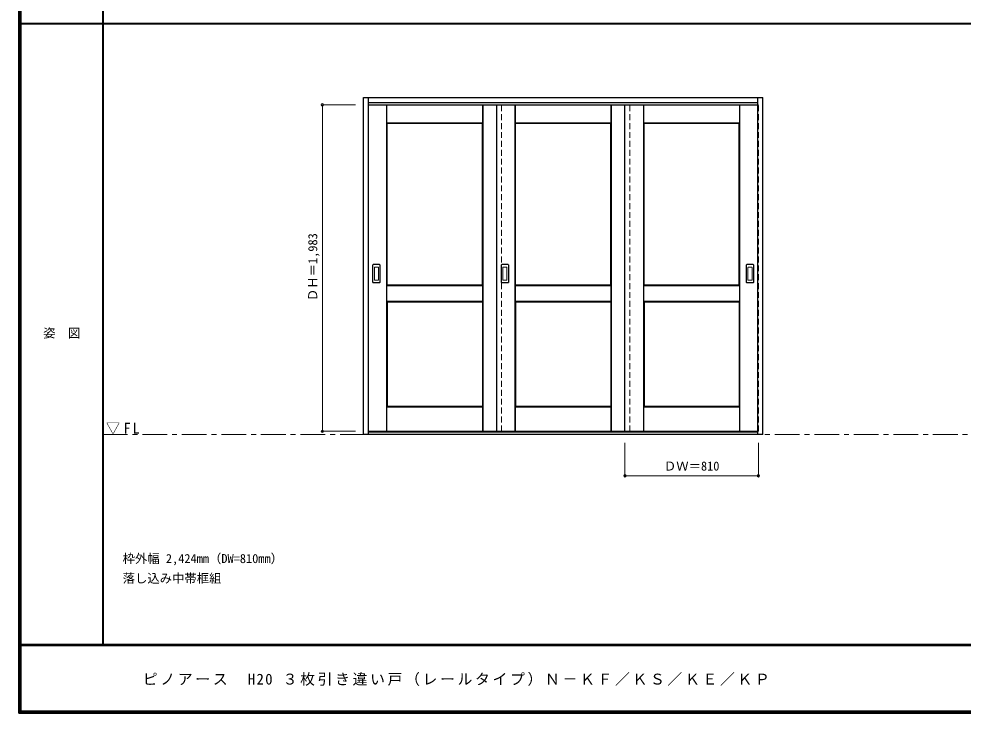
# Model space of a CAD drawing. Units: millimetres, scale not verified. Extents: x -6000 to 5700, y -4307 to 4260.
# Drawn here: x -6000 to -267, y -4205 to 12 of the extents above; entities that cross this region are included whole.
import ezdxf
from ezdxf.enums import TextEntityAlignment as Align

# ---------------------------------------------------------------- set-up
doc = ezdxf.new("R2010")
doc.units = ezdxf.units.MM
doc.header["$LTSCALE"] = 30
doc.header["$PDMODE"] = 32
doc.header["$PDSIZE"] = 15
doc.linetypes.add('CHAIN1', pattern=[8, 5, -1, 1, -1])
doc.linetypes.add('DASHED1', pattern=[1.8, 1.2, -0.6])
for name, color, linetype, lineweight in [('0-1_通り芯', 7, 'CHAIN1', 18), ('0-2_扉', 4, 'DASHED1', 9), ('0-3_仕上げ', 7, 'Continuous', 18), ('0-4_枠', 3, 'Continuous', 25), ('0-6_引手', 3, 'Continuous', 25), ('0-B_寸法', 4, 'Continuous', 9), ('F-1_枠', 6, 'Continuous', 40)]:
    doc.layers.add(name, color=color, linetype=linetype, lineweight=lineweight)
doc.layers.add('0-A_文字', color=7, linetype='Continuous')
doc.layers.add('F-A_文字', color=7, linetype='Continuous')
doc.styles.add('ＭＳ ゴシック', font='')
doc.styles.get('ＭＳ ゴシック').set_extended_font_data('MS Gothic')

msp = doc.modelspace()

# ---------------------------------------------------------------- linework, layer by layer
at = {"layer": '0-1_通り芯'}
msp.add_line((-5490, -2513.25), (5700, -2513.25), dxfattribs=at)
at = {"layer": '0-2_扉'}
for p, q in [((-3880, -510.25), (-3877, -510.25)), ((-3070, -2493.25), (-3070, -510.25)), ((-2290, -2493.25), (-2290, -510.25)), ((-1510, -510.25), (-1513, -510.25))]:
    msp.add_line(p, q, dxfattribs=at)
at = {"layer": '0-2_扉', "color": 3, "linetype": 'Continuous', "lineweight": 25}
for p, q in [((-3877, -510.25), (-1513, -510.25)), ((-3100, -510.25), (-3100, -2493.25)), ((-2320, -2493.25), (-2320, -510.25)), ((-3877, -2493.25), (-1513, -2493.25))]:
    msp.add_line(p, q, dxfattribs=at)
at = {"layer": '0-2_扉'}
for points in [[(-3877, -2493.25), (-3880, -2493.25), (-3880, -510.25)], [(-1513, -2493.25), (-1510, -2493.25), (-1510, -510.25)]]:
    msp.add_lwpolyline(points, dxfattribs=at)
at = {"layer": '0-3_仕上げ'}
for p, q in [((-3768, -2493.25), (-3768, -510.25)), ((-3765, -619.75), (-3765, -510.25)), ((-3185, -619.75), (-3185, -510.25)), ((-3183.5, -621.25), (-3183.5, -510.25)), ((-3182, -2493.25), (-3182, -510.25)), ((-2988, -2493.25), (-2988, -510.25)), ((-2985, -619.75), (-2985, -510.25)), ((-2405, -619.75), (-2405, -510.25)), ((-2403.5, -621.25), (-2403.5, -510.25)), ((-2402, -2493.25), (-2402, -510.25)), ((-2208, -2493.25), (-2208, -510.25)), ((-2205, -619.75), (-2205, -510.25)), ((-1625, -619.75), (-1625, -510.25)), ((-1623.5, -621.25), (-1623.5, -510.25)), ((-1622, -2493.25), (-1622, -510.25)), ((-3765, -619.75), (-3766.5, -621.25)), ((-3185, -619.75), (-3765, -619.75)), ((-2985, -619.75), (-2986.5, -621.25)), ((-2405, -619.75), (-2985, -619.75)), ((-2205, -619.75), (-2206.5, -621.25)), ((-1625, -619.75), (-2205, -619.75)), ((-3766.5, -1703.75), (-3766.5, -1608.75)), ((-3765, -1702.25), (-3765, -1610.25)), ((-3185, -1610.25), (-3765, -1610.25)), ((-3186, -1606.25), (-3183.5, -1608.75)), ((-3185, -1610.25), (-3183.5, -1608.75)), ((-3185, -1702.25), (-3185, -1610.25)), ((-3183.5, -1703.75), (-3183.5, -1608.75)), ((-2986.5, -1703.75), (-2986.5, -1608.75)), ((-2985, -1702.25), (-2985, -1610.25)), ((-2405, -1610.25), (-2985, -1610.25)), ((-2406, -1606.25), (-2403.5, -1608.75)), ((-2405, -1610.25), (-2403.5, -1608.75)), ((-2405, -1702.25), (-2405, -1610.25)), ((-2403.5, -1703.75), (-2403.5, -1608.75)), ((-2206.5, -1703.75), (-2206.5, -1608.75)), ((-2205, -1702.25), (-2205, -1610.25)), ((-1625, -1610.25), (-2205, -1610.25)), ((-1626, -1606.25), (-1623.5, -1608.75)), ((-1625, -1610.25), (-1623.5, -1608.75)), ((-1625, -1702.25), (-1625, -1610.25)), ((-1623.5, -1703.75), (-1623.5, -1608.75)), ((-3765, -1702.25), (-3766.5, -1703.75)), ((-3764, -1706.25), (-3766.5, -1703.75)), ((-3765, -1702.25), (-3185, -1702.25)), ((-2985, -1702.25), (-2986.5, -1703.75)), ((-2984, -1706.25), (-2986.5, -1703.75)), ((-2985, -1702.25), (-2405, -1702.25)), ((-2205, -1702.25), (-2206.5, -1703.75)), ((-2204, -1706.25), (-2206.5, -1703.75)), ((-2205, -1702.25), (-1625, -1702.25)), ((-3766.5, -2493.25), (-3766.5, -2345.75)), ((-3765, -2493.25), (-3765, -2347.25)), ((-3185, -2347.25), (-3765, -2347.25)), ((-3186, -2343.25), (-3183.5, -2345.75)), ((-3185, -2347.25), (-3183.5, -2345.75)), ((-3185, -2493.25), (-3185, -2347.25)), ((-3183.5, -2493.25), (-3183.5, -2345.75)), ((-2986.5, -2493.25), (-2986.5, -2345.75)), ((-2985, -2493.25), (-2985, -2347.25)), ((-2405, -2347.25), (-2985, -2347.25)), ((-2406, -2343.25), (-2403.5, -2345.75)), ((-2405, -2347.25), (-2403.5, -2345.75)), ((-2405, -2493.25), (-2405, -2347.25)), ((-2403.5, -2493.25), (-2403.5, -2345.75)), ((-2206.5, -2493.25), (-2206.5, -2345.75)), ((-2205, -2493.25), (-2205, -2347.25)), ((-1625, -2347.25), (-2205, -2347.25)), ((-1626, -2343.25), (-1623.5, -2345.75)), ((-1625, -2347.25), (-1623.5, -2345.75)), ((-1625, -2493.25), (-1625, -2347.25)), ((-1623.5, -2493.25), (-1623.5, -2345.75))]:
    msp.add_line(p, q, dxfattribs=at)
at = {"layer": '0-3_仕上げ', "color": 3, "lineweight": 25}
for p, q in [((-3764, -1606.25), (-3764, -623.75)), ((-3186, -623.75), (-3764, -623.75)), ((-3186, -1606.25), (-3186, -623.75)), ((-2984, -1606.25), (-2984, -623.75)), ((-2406, -623.75), (-2984, -623.75)), ((-2406, -1606.25), (-2406, -623.75)), ((-2204, -1606.25), (-2204, -623.75)), ((-1626, -623.75), (-2204, -623.75)), ((-1626, -1606.25), (-1626, -623.75)), ((-3186, -1606.25), (-3764, -1606.25)), ((-2406, -1606.25), (-2984, -1606.25)), ((-1626, -1606.25), (-2204, -1606.25)), ((-3764, -1706.25), (-3764, -2343.25)), ((-3764, -1706.25), (-3186, -1706.25)), ((-3186, -1706.25), (-3186, -2343.25)), ((-2984, -1706.25), (-2984, -2343.25)), ((-2984, -1706.25), (-2406, -1706.25)), ((-2406, -1706.25), (-2406, -2343.25)), ((-2204, -1706.25), (-2204, -2343.25)), ((-2204, -1706.25), (-1626, -1706.25)), ((-1626, -1706.25), (-1626, -2343.25)), ((-3186, -2343.25), (-3764, -2343.25)), ((-2406, -2343.25), (-2984, -2343.25)), ((-1626, -2343.25), (-2204, -2343.25))]:
    msp.add_line(p, q, dxfattribs=at)
at = {"layer": '0-3_仕上げ'}
for points in [[(-3764, -623.75), (-3766.5, -621.25), (-3766.5, -510.25)], [(-2984, -623.75), (-2986.5, -621.25), (-2986.5, -510.25)], [(-2204, -623.75), (-2206.5, -621.25), (-2206.5, -510.25)], [(-3185, -619.75), (-3183.5, -621.25), (-3186, -623.75)], [(-2405, -619.75), (-2403.5, -621.25), (-2406, -623.75)], [(-1625, -619.75), (-1623.5, -621.25), (-1626, -623.75)], [(-3765, -1610.25), (-3766.5, -1608.75), (-3764, -1606.25)], [(-2985, -1610.25), (-2986.5, -1608.75), (-2984, -1606.25)], [(-2205, -1610.25), (-2206.5, -1608.75), (-2204, -1606.25)], [(-3185, -1702.25), (-3183.5, -1703.75), (-3186, -1706.25)], [(-2405, -1702.25), (-2403.5, -1703.75), (-2406, -1706.25)], [(-1625, -1702.25), (-1623.5, -1703.75), (-1626, -1706.25)], [(-3765, -2347.25), (-3766.5, -2345.75), (-3764, -2343.25)], [(-2985, -2347.25), (-2986.5, -2345.75), (-2984, -2343.25)], [(-2205, -2347.25), (-2206.5, -2345.75), (-2204, -2343.25)]]:
    msp.add_lwpolyline(points, dxfattribs=at)
at = {"layer": '0-4_枠'}
for p, q in [((-3907, -466.25), (-1483, -466.25)), ((-3907, -2513.25), (-3907, -466.25)), ((-3877, -2513.25), (-3877, -466.25)), ((-3877, -496.25), (-1513, -496.25)), ((-1513, -2513.25), (-1513, -466.25)), ((-1483, -2513.25), (-1483, -466.25)), ((-1483, -2513.25), (-3907, -2513.25)), ((-1513, -2498.25), (-3877, -2498.25))]:
    msp.add_line(p, q, dxfattribs=at)
at = {"layer": '0-6_引手'}
for p, q in [((-3850, -1589.25), (-3850, -1482.25)), ((-3809.5, -1480.75), (-3848.5, -1480.75)), ((-3808, -1482.25), (-3808, -1589.25)), ((-3070, -1589.25), (-3070, -1482.25)), ((-3029.5, -1480.75), (-3068.5, -1480.75)), ((-3028, -1482.25), (-3028, -1589.25)), ((-1582, -1589.25), (-1582, -1482.25)), ((-1541.5, -1480.75), (-1580.5, -1480.75)), ((-1540, -1482.25), (-1540, -1589.25)), ((-3809.5, -1590.75), (-3848.5, -1590.75)), ((-3029.5, -1590.75), (-3068.5, -1590.75)), ((-1541.5, -1590.75), (-1580.5, -1590.75))]:
    msp.add_line(p, q, dxfattribs=at)
at = {"layer": '0-6_引手', "color": 7, "lineweight": 18}
for p, q in [((-3841.5, -1573.25), (-3841.5, -1498.25)), ((-3818, -1496.75), (-3840, -1496.75)), ((-3816.5, -1498.25), (-3816.5, -1573.25)), ((-3061.5, -1573.25), (-3061.5, -1498.25)), ((-3038, -1496.75), (-3060, -1496.75)), ((-3036.5, -1498.25), (-3036.5, -1573.25)), ((-1573.5, -1573.25), (-1573.5, -1498.25)), ((-1550, -1496.75), (-1572, -1496.75)), ((-1548.5, -1498.25), (-1548.5, -1573.25)), ((-3818, -1574.75), (-3840, -1574.75)), ((-3038, -1574.75), (-3060, -1574.75)), ((-1550, -1574.75), (-1572, -1574.75))]:
    msp.add_line(p, q, dxfattribs=at)
at = {"layer": '0-6_引手'}
for centre, start, end in [((-3848.5, -1482.25), 90, 180), ((-3809.5, -1482.25), 0, 90), ((-3068.5, -1482.25), 90, 180), ((-3029.5, -1482.25), 0, 90), ((-1580.5, -1482.25), 90, 180), ((-1541.5, -1482.25), 0, 90), ((-3848.5, -1589.25), 180, 270), ((-3809.5, -1589.25), 270, 0), ((-3068.5, -1589.25), 180, 270), ((-3029.5, -1589.25), 270, 0), ((-1580.5, -1589.25), 180, 270), ((-1541.5, -1589.25), 270, 0)]:
    msp.add_arc(centre, 1.5, start, end, dxfattribs=at)
at = {"layer": '0-6_引手', "color": 7, "lineweight": 18}
for centre, start, end in [((-3840, -1498.25), 90, 180), ((-3818, -1498.25), 0, 90), ((-3060, -1498.25), 90, 180), ((-3038, -1498.25), 0, 90), ((-1572, -1498.25), 90, 180), ((-1550, -1498.25), 0, 90), ((-3840, -1573.25), 180, 270), ((-3818, -1573.25), 270, 0), ((-3060, -1573.25), 180, 270), ((-3038, -1573.25), 270, 0), ((-1572, -1573.25), 180, 270), ((-1550, -1573.25), 270, 0)]:
    msp.add_arc(centre, 1.5, start, end, dxfattribs=at)
at = {"layer": '0-B_寸法'}
for p, q in [((-4157, -510.25), (-4157, -2493.25)), ((-4157, -510.25), (-3957, -510.25)), ((-4157, -2493.25), (-3957, -2493.25)), ((-2320, -2763.25), (-2320, -2563.25)), ((-1510, -2763.25), (-1510, -2563.25)), ((-1510, -2763.25), (-2320, -2763.25))]:
    msp.add_line(p, q, dxfattribs=at)
at = {"layer": '0-B_寸法', "color": 7}
for p in [(-4157, -510.25), (-4157, -2493.25), (-2320, -2763.25), (-1510, -2763.25)]:
    msp.add_point(p, dxfattribs=at)
at = {"layer": 'F-1_枠'}
for p, q in [((-6000, 4175), (-6000, -4205)), ((-5995, 4175), (-5995, -4205)), ((-5990, 4175), (-5990, -4205)), ((-5490, 4175), (-5490, -3790)), ((-6000, -15.5), (5700, -15.5)), ((5700, -3790), (-6000, -3790)), ((5700, -3795), (-6000, -3795)), ((5700, -4195), (-6000, -4195)), ((5700, -4200), (-6000, -4200)), ((5700, -4205), (-6000, -4205))]:
    msp.add_line(p, q, dxfattribs=at)

# ---------------------------------------------------------------- texts
at = {"layer": '0-A_文字', "style": 'ＭＳ ゴシック'}
for s, p in [('枠外幅 2,424mm（DW=810mm）', (-5370, -3310)), ('落し込み中帯框組', (-5370, -3430))]:
    msp.add_text(s, height=54.99, dxfattribs=at).set_placement(p, align=Align.BOTTOM_LEFT)
at = {"layer": '0-A_文字', "insert": (-5471.25, -2513.25), "char_height": 65.98, "attachment_point": 7, "style": 'ＭＳ ゴシック'}
msp.add_mtext('\\T1.26;\\W0.95;▽FL', dxfattribs=at)
at = {"layer": '0-B_寸法', "color": 7, "style": 'ＭＳ ゴシック'}
msp.add_text('ＤＨ＝1,983', height=54.99, rotation=90, dxfattribs=at).set_placement((-4172, -1702), align=Align.BOTTOM_LEFT)
msp.add_text('ＤＷ＝810', height=54.99, dxfattribs=at).set_placement((-2083.75, -2748.25), align=Align.BOTTOM_LEFT)
at = {"layer": 'F-A_文字', "style": 'ＭＳ ゴシック'}
msp.add_text('姿\u3000図', height=54.99, dxfattribs=at).set_placement((-5852.5, -1940.25), align=Align.BOTTOM_LEFT)
at = {"layer": 'F-A_文字', "insert": (-5247.55, -4040), "char_height": 65.98, "attachment_point": 7, "style": 'ＭＳ ゴシック'}
msp.add_mtext('\\T1.18;ピノアース\u3000H20\\~３枚引き違い戸（レールタイプ）Ｎ－ＫＦ／ＫＳ／ＫＥ／ＫＰ', dxfattribs=at)

doc.saveas('drawing.dxf')
